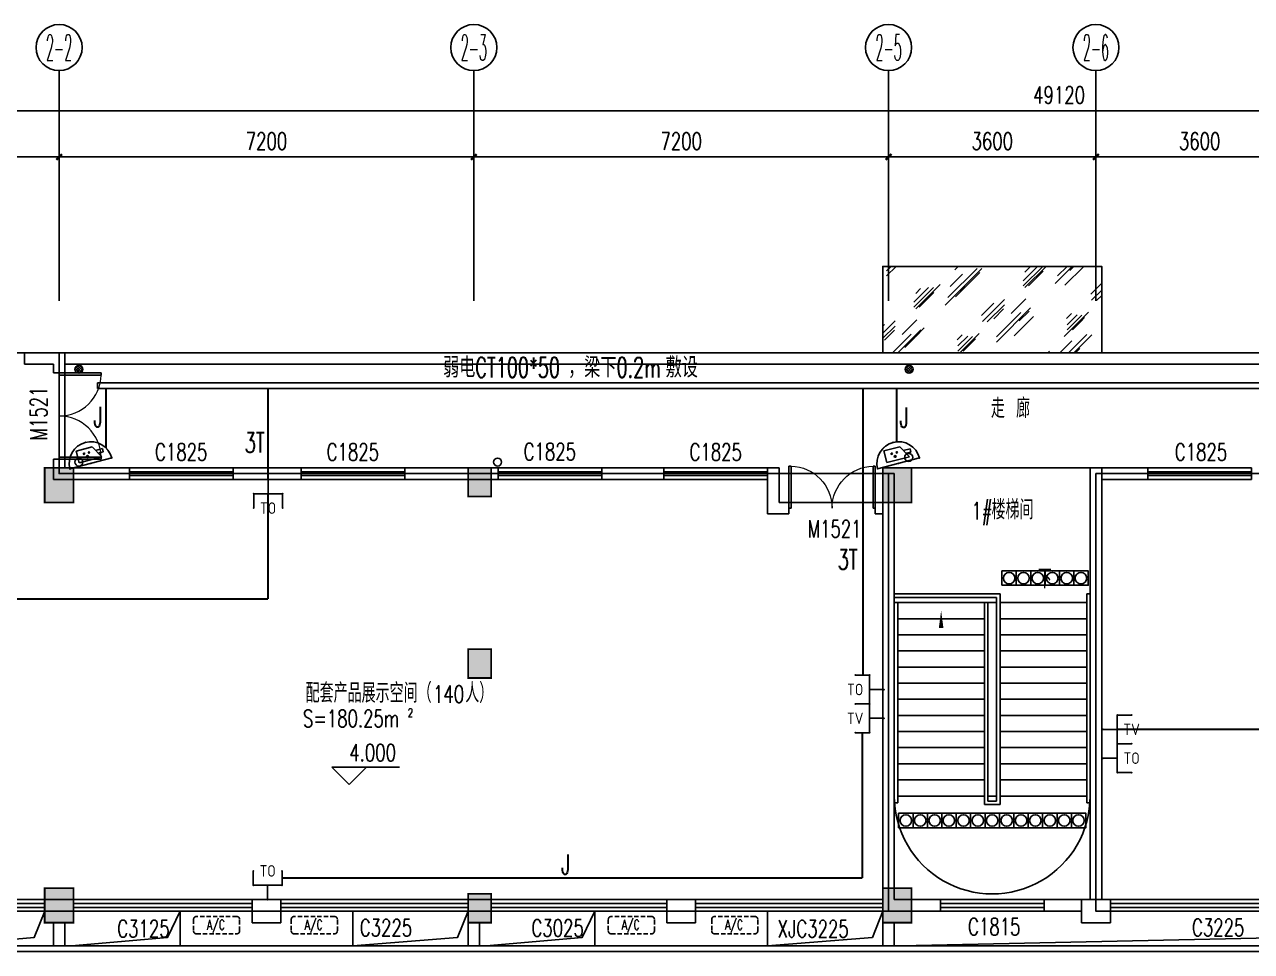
# Model space of a CAD drawing. Extents: x -9422388 to 15610651, y -1992469 to 953794.
# Drawn here: x -2869433 to -2848133, y -363513 to -347413 of the extents above; entities that cross this region are included whole.
import ezdxf
from ezdxf.enums import TextEntityAlignment as Align

# ---------------------------------------------------------------- set-up
doc = ezdxf.new("R2010")
doc.units = 0
doc.header["$LTSCALE"] = 1000
doc.linetypes.add('( Hidden )', pattern=[0.375, 0.25, -0.125])
for name, color, linetype in [('A-FLOR-HVAC', 4, 'Continuous'), ('AXIS_TEXT', 7, 'Continuous'), ('C-KZ', 2, 'Continuous'), ('C-Z-HATCH', 253, 'Continuous'), ('CABLETRAY_PDS', 5, 'Continuous'), ('DIM_SYMB', 3, 'Continuous'), ('EQUIP-安防', 3, 'Continuous'), ('EQUIP-通讯', 3, 'Continuous'), ('TEL_TEXT', 7, 'Continuous'), ('WINDOW_TEXT', 7, 'Continuous'), ('WIRE-通讯', 4, 'Continuous')]:
    doc.layers.add(name, color=color, linetype=linetype)
doc.styles.add('_TCH_AXIS', font='COMPLEX', dxfattribs={"bigfont": 'GBCBIG'})
doc.styles.add('_TCH_DIM', font='SIMPLEX', dxfattribs={"bigfont": 'GBCBIG'})
doc.styles.add('_TCH_DIM_T3', font='SIMPLEX', dxfattribs={"width": 0.705882, "bigfont": 'GBCBIG'})
doc.styles.add('_TCH_WINDOW', font='SIMPLEX', dxfattribs={"height": 3.5, "bigfont": 'GBCBIG'})
doc.styles.add('_TEL_ATTDEF', font='GBENOR', dxfattribs={"width": 0.8, "height": 3, "bigfont": 'GBCBIG'})
doc.styles.add('_TEL_DIM', font='SIMPLEX', dxfattribs={"width": 0.8, "height": 3.5, "bigfont": 'HZTXT'})
doc.styles.add('COMPLEX', font='COMPLEX')
doc.dimstyles.new('_TCH_ARCH&&100', dxfattribs={"dimtxt": 297.5, "dimasz": 100, "dimexe": 250, "dimexo": 300, "dimgap": 126.25, "dimtad": 1, "dimdec": 0, "dimzin": 0, "dimdsep": 46, "dimtxsty": '_TCH_DIM_T3', "dimblk": 'ARCHTICK', "dimcen": 0.09, "dimclrt": 7, "dimazin": 2, "dimtfac": 1, "dimtdec": 0, "dimtix": 1, "dimtmove": 2, "dimatfit": 3, "dimfxl": 0, "dimtolj": 1, "dimtzin": 0, "dimarcsym": 0})

# ---------------------------------------------------------------- blocks, each defined once
blk = doc.blocks.new('KTWJ1')
at = {"layer": 'A-FLOR-HVAC', "color": 0, "linetype": '( Hidden )', "ltscale": 0.3}
blk.add_lwpolyline([(152982, -14209, 0.414214), (153032, -14259), (153732, -14259, 0.414214), (153782, -14209), (153782, -14009, 0.414214), (153732, -13959), (153032, -13959, 0.414214), (152982, -14009)], format="xyb", close=True, dxfattribs=at)
at = {"layer": 'A-FLOR-HVAC', "color": 0, "style": '_TCH_WINDOW', "width": 0.705882}
blk.add_text('A/C', height=170, dxfattribs=at).set_placement((153214, -14188))
blk = doc.blocks.new('宿舍楼柱网2')
at = {"layer": 'C-Z-HATCH'}
h = blk.add_hatch(color=0, dxfattribs=at)
h.dxf.hatch_style = 1
h.paths.add_polyline_path([(104550, 330556), (105050, 330556), (105050, 329956), (104550, 329956)])
h = blk.add_hatch(color=0, dxfattribs=at)
h.dxf.hatch_style = 1
h.paths.add_polyline_path([(111900, 330556), (112300, 330556), (112300, 330056), (111900, 330056)])
h = blk.add_hatch(color=0, dxfattribs=at)
h.dxf.hatch_style = 1
h.paths.add_polyline_path([(119100, 330556), (119600, 330556), (119600, 329956), (119100, 329956)])
h = blk.add_hatch(color=0, dxfattribs=at)
h.dxf.hatch_style = 1
h.paths.add_polyline_path([(111900, 327406), (112300, 327406), (112300, 326906), (111900, 326906)])
h = blk.add_hatch(color=0, dxfattribs=at)
h.dxf.hatch_style = 1
h.paths.add_polyline_path([(104550, 323256), (105050, 323256), (105050, 322656), (104550, 322656)])
h = blk.add_hatch(color=0, dxfattribs=at)
h.dxf.hatch_style = 1
h.paths.add_polyline_path([(111900, 323156), (112300, 323156), (112300, 322656), (111900, 322656)])
h = blk.add_hatch(color=0, dxfattribs=at)
h.dxf.hatch_style = 1
h.paths.add_polyline_path([(119100, 323256), (119600, 323256), (119600, 322656), (119100, 322656)])
at = {"layer": 'C-KZ', "color": 0, "const_width": 30}
for points in [[(104550, 330556), (105050, 330556), (105050, 329956), (104550, 329956)], [(111900, 330556), (112300, 330556), (112300, 330056), (111900, 330056)], [(119100, 330556), (119600, 330556), (119600, 329956), (119100, 329956)], [(111900, 327406), (112300, 327406), (112300, 326906), (111900, 326906)], [(104550, 323256), (105050, 323256), (105050, 322656), (104550, 322656)], [(111900, 323156), (112300, 323156), (112300, 322656), (111900, 322656)], [(119100, 323256), (119600, 323256), (119600, 322656), (119100, 322656)]]:
    blk.add_lwpolyline(points, close=True, dxfattribs=at)
blk = doc.blocks.new('$WINLIB2D$00000001')
at = {"color": 0}
for points in [[(-0.5, 0.5), (-0.5, -0.5)], [(-0.5, 0.5), (0.5, 0.5)], [(0.5, -0.5), (0.5, 0.5)], [(0.5, 0.167), (-0.5, 0.167)], [(0.5, -0.167), (-0.5, -0.167)], [(-0.5, -0.5), (0.5, -0.5)]]:
    blk.add_lwpolyline(points, dxfattribs=at)
blk = doc.blocks.new('$TCHSYS$WIN2D')
at = {"color": 0}
for p, q in [((-0.5, 0.5), (0.5, 0.5)), ((-0.5, 0.5), (-0.5, -0.5)), ((0.5, 0.5), (0.5, -0.5)), ((0.5, 0.1667), (-0.5, 0.1667)), ((0.5, -0.1667), (-0.5, -0.1667)), ((-0.5, -0.5), (0.5, -0.5))]:
    blk.add_line(p, q, dxfattribs=at)
blk = doc.blocks.new('$DorLib2D$00000002')
at = {"color": 0}
for p, q in [((-0.5, 0), (-0.5, 0.4875)), ((-0.475, 0.4875), (-0.5, 0.4875)), ((-0.475, 0), (-0.475, 0.4875)), ((0.475, 0), (0.475, 0.4875)), ((0.475, 0.4875), (0.5, 0.4875)), ((0.5, 0), (0.5, 0.4875)), ((-0.5, 0), (-0.475, 0)), ((0.5, 0), (0.475, 0))]:
    blk.add_line(p, q, dxfattribs=at)
at = {"color": 0, "lineweight": 13}
for centre, start, end in [((-0.4875, 0), 0, 88.53072), ((0.4875, 0), 91.46928, 180)]:
    blk.add_arc(centre, 0.4875, start, end, dxfattribs=at)
blk = doc.blocks.new('_ArchTick')
at = {"color": 0, "linetype": 'ByBlock', "const_width": 0.4}
blk.add_lwpolyline([(-0.5, -0.5), (0.5, 0.5)], dxfattribs=at)
blk = doc.blocks.new('*D2853')
at = {"color": 0, "lineweight": -2, "transparency": 16777216}
for p, q in [((1474530, -187593), (1474530, -184343)), ((1523650, -187593), (1523650, -184343)), ((1474530, -184593), (1523650, -184593))]:
    blk.add_line(p, q, dxfattribs=at)
at = {"layer": 'Defpoints', "color": 0, "transparency": 16777216}
for p in [(1523650, -184593), (1474530, -187893), (1523650, -187893)]:
    blk.add_point(p, dxfattribs=at)
at = {"color": 0, "lineweight": -2, "transparency": 16777216, "xscale": 100, "yscale": 100, "zscale": 100, "rotation": 180}
blk.add_blockref('_ArchTick', (1474530, -184593), dxfattribs=at)
at = {"color": 0, "lineweight": -2, "transparency": 16777216, "xscale": 100, "yscale": 100, "zscale": 100}
blk.add_blockref('_ArchTick', (1523650, -184593), dxfattribs=at)
at = {"color": 7, "transparency": 16777216, "insert": (1499090, -184318), "char_height": 297.5, "attachment_point": 5, "style": '_TCH_DIM_T3'}
blk.add_mtext('\\A1;49120', dxfattribs=at)
blk = doc.blocks.new('*D2854')
at = {"color": 0, "lineweight": -2, "transparency": 16777216}
for p, q in [((1474530, -187593), (1474530, -185143)), ((1481730, -187593), (1481730, -185143)), ((1474530, -185393), (1481730, -185393))]:
    blk.add_line(p, q, dxfattribs=at)
at = {"layer": 'Defpoints', "color": 0, "transparency": 16777216}
for p in [(1481730, -185393), (1474530, -187893), (1481730, -187893)]:
    blk.add_point(p, dxfattribs=at)
at = {"color": 0, "lineweight": -2, "transparency": 16777216, "xscale": 100, "yscale": 100, "zscale": 100, "rotation": 180}
blk.add_blockref('_ArchTick', (1474530, -185393), dxfattribs=at)
at = {"color": 0, "lineweight": -2, "transparency": 16777216, "xscale": 100, "yscale": 100, "zscale": 100}
blk.add_blockref('_ArchTick', (1481730, -185393), dxfattribs=at)
at = {"color": 7, "transparency": 16777216, "insert": (1478130, -185118), "char_height": 297.5, "attachment_point": 5, "style": '_TCH_DIM_T3'}
blk.add_mtext('\\A1;7200', dxfattribs=at)
blk = doc.blocks.new('*D2855')
at = {"color": 0, "lineweight": -2, "transparency": 16777216}
for p, q in [((1481730, -187593), (1481730, -185143)), ((1488930, -187593), (1488930, -185143)), ((1481730, -185393), (1488930, -185393))]:
    blk.add_line(p, q, dxfattribs=at)
at = {"layer": 'Defpoints', "color": 0, "transparency": 16777216}
for p in [(1488930, -185393), (1481730, -187893), (1488930, -187893)]:
    blk.add_point(p, dxfattribs=at)
at = {"color": 0, "lineweight": -2, "transparency": 16777216, "xscale": 100, "yscale": 100, "zscale": 100, "rotation": 180}
blk.add_blockref('_ArchTick', (1481730, -185393), dxfattribs=at)
at = {"color": 0, "lineweight": -2, "transparency": 16777216, "xscale": 100, "yscale": 100, "zscale": 100}
blk.add_blockref('_ArchTick', (1488930, -185393), dxfattribs=at)
at = {"color": 7, "transparency": 16777216, "insert": (1485330, -185118), "char_height": 297.5, "attachment_point": 5, "style": '_TCH_DIM_T3'}
blk.add_mtext('\\A1;7200', dxfattribs=at)
blk = doc.blocks.new('*D2856')
at = {"color": 0, "lineweight": -2, "transparency": 16777216}
for p, q in [((1488930, -187593), (1488930, -185143)), ((1496130, -187593), (1496130, -185143)), ((1488930, -185393), (1496130, -185393))]:
    blk.add_line(p, q, dxfattribs=at)
at = {"layer": 'Defpoints', "color": 0, "transparency": 16777216}
for p in [(1496130, -185393), (1488930, -187893), (1496130, -187893)]:
    blk.add_point(p, dxfattribs=at)
at = {"color": 0, "lineweight": -2, "transparency": 16777216, "xscale": 100, "yscale": 100, "zscale": 100, "rotation": 180}
blk.add_blockref('_ArchTick', (1488930, -185393), dxfattribs=at)
at = {"color": 0, "lineweight": -2, "transparency": 16777216, "xscale": 100, "yscale": 100, "zscale": 100}
blk.add_blockref('_ArchTick', (1496130, -185393), dxfattribs=at)
at = {"color": 7, "transparency": 16777216, "insert": (1492530, -185118), "char_height": 297.5, "attachment_point": 5, "style": '_TCH_DIM_T3'}
blk.add_mtext('\\A1;7200', dxfattribs=at)
blk = doc.blocks.new('*D2857')
at = {"color": 0, "lineweight": -2, "transparency": 16777216}
for p, q in [((1496130, -187593), (1496130, -185143)), ((1499730, -187593), (1499730, -185143)), ((1496130, -185393), (1499730, -185393))]:
    blk.add_line(p, q, dxfattribs=at)
at = {"layer": 'Defpoints', "color": 0, "transparency": 16777216}
for p in [(1499730, -185393), (1496130, -187893), (1499730, -187893)]:
    blk.add_point(p, dxfattribs=at)
at = {"color": 0, "lineweight": -2, "transparency": 16777216, "xscale": 100, "yscale": 100, "zscale": 100, "rotation": 180}
blk.add_blockref('_ArchTick', (1496130, -185393), dxfattribs=at)
at = {"color": 0, "lineweight": -2, "transparency": 16777216, "xscale": 100, "yscale": 100, "zscale": 100}
blk.add_blockref('_ArchTick', (1499730, -185393), dxfattribs=at)
at = {"color": 7, "transparency": 16777216, "insert": (1497930, -185118), "char_height": 297.5, "attachment_point": 5, "style": '_TCH_DIM_T3'}
blk.add_mtext('\\A1;3600', dxfattribs=at)
blk = doc.blocks.new('*D2858')
at = {"color": 0, "lineweight": -2, "transparency": 16777216}
for p, q in [((1499730, -187593), (1499730, -185143)), ((1503330, -187593), (1503330, -185143)), ((1499730, -185393), (1503330, -185393))]:
    blk.add_line(p, q, dxfattribs=at)
at = {"layer": 'Defpoints', "color": 0, "transparency": 16777216}
for p in [(1503330, -185393), (1499730, -187893), (1503330, -187893)]:
    blk.add_point(p, dxfattribs=at)
at = {"color": 0, "lineweight": -2, "transparency": 16777216, "xscale": 100, "yscale": 100, "zscale": 100, "rotation": 180}
blk.add_blockref('_ArchTick', (1499730, -185393), dxfattribs=at)
at = {"color": 0, "lineweight": -2, "transparency": 16777216, "xscale": 100, "yscale": 100, "zscale": 100}
blk.add_blockref('_ArchTick', (1503330, -185393), dxfattribs=at)
at = {"color": 7, "transparency": 16777216, "insert": (1501530, -185118), "char_height": 297.5, "attachment_point": 5, "style": '_TCH_DIM_T3'}
blk.add_mtext('\\A1;3600', dxfattribs=at)
blk = doc.blocks.new('_AXISO')
at = {"color": 0}
blk.add_circle((0, 0), 0.5, dxfattribs=at)
at = {"layer": 'AXIS_TEXT', "color": 0, "style": 'COMPLEX', "width": 1.041667}
blk.add_attdef('A', text='', height=0.56, dxfattribs=at).set_placement((-0.25, -0.28), (0.25, -0.28), align=Align.FIT)
blk = doc.blocks.new('$equip$00002353')
for p, q in [((0.75, 0), (-0.75, 0)), ((-0.517, -0.393), (-0.517, -0.273)), ((-0.517, -0.273), (-0.341, -0.273)), ((-0.517, -0.393), (-0.273, -0.393)), ((-0.427, -0.123), (0.383, -0.123)), ((-0.427, -0.123), (-0.187, -0.543)), ((0.383, -0.123), (0.383, -0.543)), ((0.383, -0.543), (-0.187, -0.543))]:
    blk.add_line(p, q)
at = {"const_width": 0.04}
for points in [[(-0.75, 0), (-0.779, 0)], [(0.75, 0), (0.779, 0)]]:
    blk.add_lwpolyline(points, dxfattribs=at)
blk.add_lwpolyline([(0.75, 0, -1), (-0.75, 0), (0.75, 0), (0.75, 0, -1), (-0.75, 0, -1.517539)], format="xyb", dxfattribs=at)
for centre, radius in [((-0.038, -0.38), 0.024), ((0.052, -0.26), 0.03), ((0.142, -0.38), 0.024)]:
    blk.add_circle(centre, radius)
blk.add_arc((0, 0), 0.75, 180, 0)
for p in [(-0.75, 0), (0, 0), (0.75, 0), (0, -0.75)]:
    blk.add_point(p)
for points in [[(-0.059, -0.368), (-0.017, -0.368), (-0.062, -0.38), (-0.014, -0.38)], [(-0.059, -0.392), (-0.017, -0.392), (-0.062, -0.38), (-0.014, -0.38)], [(-0.05, -0.359), (-0.026, -0.359), (-0.059, -0.368), (-0.017, -0.368)], [(-0.05, -0.401), (-0.026, -0.401), (-0.059, -0.392), (-0.017, -0.392)], [(-0.038, -0.356), (-0.038, -0.356), (-0.05, -0.359), (-0.026, -0.359)], [(-0.038, -0.404), (-0.038, -0.404), (-0.05, -0.401), (-0.026, -0.401)], [(0.026, -0.245), (0.078, -0.245), (0.022, -0.26), (0.082, -0.26)], [(0.026, -0.275), (0.078, -0.275), (0.022, -0.26), (0.082, -0.26)], [(0.037, -0.234), (0.067, -0.234), (0.026, -0.245), (0.078, -0.245)], [(0.037, -0.286), (0.067, -0.286), (0.026, -0.275), (0.078, -0.275)], [(0.052, -0.23), (0.052, -0.23), (0.037, -0.234), (0.067, -0.234)], [(0.052, -0.29), (0.052, -0.29), (0.037, -0.286), (0.067, -0.286)], [(0.121, -0.368), (0.163, -0.368), (0.118, -0.38), (0.166, -0.38)], [(0.121, -0.392), (0.163, -0.392), (0.118, -0.38), (0.166, -0.38)], [(0.13, -0.359), (0.154, -0.359), (0.121, -0.368), (0.163, -0.368)], [(0.13, -0.401), (0.154, -0.401), (0.121, -0.392), (0.163, -0.392)], [(0.142, -0.356), (0.142, -0.356), (0.13, -0.359), (0.154, -0.359)], [(0.142, -0.404), (0.142, -0.404), (0.13, -0.401), (0.154, -0.401)]]:
    blk.add_solid(points)
at = {"color": 7, "style": '_TEL_DIM', "flags": 1}
blk.add_attdef('A', text='', height=0.00002, dxfattribs=at).set_placement((0, 0), align=Align.MIDDLE_CENTER)
blk = doc.blocks.new('$equip$00001847')
for p, q in [((-0.5, 0.499), (-0.5, 0.999)), ((0.5, 0.999), (0.5, 0.499)), ((0.5, 0.499), (-0.5, 0.499)), ((0, 0.5), (0, 0))]:
    blk.add_line(p, q)
for p in [(-0.5, 0.999), (0.5, 0.999), (-0.5, 0.499), (0.5, 0.499), (0, 0)]:
    blk.add_point(p)
at = {"color": 7, "style": '_TEL_DIM'}
blk.add_attdef('$TEXT$', text='', height=0.4, dxfattribs=at).set_placement((0, 0.999), align=Align.MIDDLE_CENTER)
at = {"color": 7, "style": '_TEL_DIM', "flags": 1}
blk.add_attdef('A', text='', height=0.00002, dxfattribs=at).set_placement((0, 0), align=Align.MIDDLE_CENTER)
blk = doc.blocks.new('$equip$00001802')
for p, q in [((-0.5, 0.499), (-0.5, 0.999)), ((0.5, 0.999), (0.5, 0.499)), ((0.5, 0.499), (-0.5, 0.499)), ((0, 0.5), (0, 0))]:
    blk.add_line(p, q)
for p in [(-0.5, 0.999), (0.5, 0.999), (-0.5, 0.499), (0.5, 0.499), (0, 0)]:
    blk.add_point(p)
at = {"color": 7, "style": '_TEL_DIM'}
blk.add_attdef('$TEXT$', text='', height=0.4, dxfattribs=at).set_placement((0, 0.999), align=Align.MIDDLE_CENTER)
at = {"color": 7, "style": '_TEL_DIM', "flags": 1}
blk.add_attdef('A', text='', height=0.00002, dxfattribs=at).set_placement((0, 0), align=Align.MIDDLE_CENTER)
blk = doc.blocks.new('34214')
h = blk.add_hatch()
h.set_pattern_fill('玻璃2', color=8, scale=100)
h.set_pattern_definition([(45, (788980.6, 205342.2), (9e-14, 1527.3506), [600, -360, 600, -360, 240, -523.2816]), (45, (788950.6, 205372.2), (9e-14, 1527.3506), [480, -600, 360, -360, 420, -463.2816]), (45, (788950.6, 205462.2), (9e-14, 1527.3506), [360, -720, 240, -360, 540, -463.2816]), (45, (789040.6, 205372.2), (9e-14, 1527.3506), [360, -720, 300, -1303.2815]), (45, (789130.6, 205462.2), (9e-14, 1527.3506), [180, -900, 120, -1483.2815]), (45, (788980.6, 205612.2), (9e-14, 1527.3506), [120, -900, 120, -480, 300, -763.2816]), (45, (789520.6, 205522.2), (9e-14, 1527.3506), [600, -900, 720, -475.2816]), (45, (789520.6, 205432.2), (9e-14, 1527.3506), [840, -600, 900, -355.2816]), (45, (789670.6, 205552.2), (-2e-13, -1697.0563), [600, -840, 480, -763.2816]), (45, (789580.6, 205732.2), (9e-14, 1527.3506), [300, -1200, 360, -823.2816]), (45, (789760.6, 205642.2), (9e-14, 1527.3506), [240, -1200, 240, -1003.2815])])
h.paths.add_polyline_path([(1496029.8, -188792.6), (1496029.8, -187292.6), (1499829.8, -187292.6), (1499829.8, -188792.6)])
h = blk.add_hatch()
h.set_pattern_fill('ANSI37', color=8, scale=20)
h.set_pattern_definition([(45, (427765.595, 194924.172), (-22.4506403, 22.4506403), []), (135, (427765.595, 194924.172), (-22.4506403, -22.4506403), [])])
edge = h.paths.add_edge_path()
edge.add_arc((1482073.1, -189080.4), 70, 0, 360)
h = blk.add_hatch()
h.set_pattern_fill('ANSI37', color=8, scale=20)
h.set_pattern_definition([(45, (442178.676, 194924.172), (-22.4506403, 22.4506403), []), (135, (442178.676, 194924.172), (-22.4506403, -22.4506403), [])])
edge = h.paths.add_edge_path()
edge.add_arc((1496486.1, -189080.4), 70, 0, 360)
at = {"color": 8}
for p, q in [((1481729.8, -187892.6), (1481729.8, -183892.6)), ((1488929.8, -187892.6), (1488929.8, -183892.6)), ((1496129.8, -187892.6), (1496129.8, -183892.6)), ((1499729.8, -187892.6), (1499729.8, -183892.6)), ((1481829.8, -188792.6), (1481129.8, -188792.6)), ((1481129.8, -188792.6), (1481129.8, -188992.6)), ((1481829.8, -188792.6), (1517829.8, -188792.5)), ((1481829.8, -189142.6), (1481829.8, -188792.6)), ((1481129.8, -188992.6), (1481629.8, -188992.6)), ((1481629.8, -188992.6), (1481629.8, -189142.6)), ((1481629.8, -189142.6), (1481829.8, -189142.6)), ((1481829.8, -188992.6), (1517829.8, -188992.5)), ((1481829.8, -190642.6), (1481829.8, -189142.6)), ((1481829.8, -190642.6), (1481629.8, -190642.6)), ((1481629.8, -190642.6), (1481629.8, -190992.6)), ((1481829.8, -190792.6), (1481829.8, -190642.6)), ((1482949.8, -190792.6), (1481829.8, -190792.6)), ((1482949.8, -190992.6), (1482949.8, -190792.6)), ((1485929.8, -190792.6), (1484749.8, -190792.6)), ((1484749.8, -190792.6), (1484749.8, -190992.6)), ((1485929.8, -190992.6), (1485929.8, -190792.6)), ((1489349.8, -190792.6), (1487729.8, -190792.6)), ((1487729.8, -190792.6), (1487729.8, -190992.6)), ((1489349.8, -190992.6), (1489349.8, -190792.6)), ((1492229.8, -190792.6), (1491149.8, -190792.6)), ((1491149.8, -190792.6), (1491149.8, -190992.6)), ((1492229.8, -190992.6), (1492229.8, -190792.6)), ((1494229.8, -190792.6), (1494029.8, -190792.6)), ((1494029.8, -190792.6), (1494029.8, -190992.6)), ((1494229.8, -191392.6), (1494229.8, -190792.6)), ((1499629.8, -198292.6), (1499629.8, -190792.6)), ((1499629.8, -190792.6), (1499829.8, -190792.6)), ((1500629.8, -190792.6), (1499829.8, -190792.6)), ((1499829.8, -198292.6), (1499829.8, -190792.6)), ((1500629.8, -190992.6), (1500629.8, -190792.6)), ((1481629.8, -190992.6), (1482949.8, -190992.6)), ((1484749.8, -190992.6), (1485929.8, -190992.6)), ((1487729.8, -190992.6), (1489349.8, -190992.6)), ((1491149.8, -190992.6), (1492229.8, -190992.6)), ((1494029.8, -191592.6), (1494029.8, -190992.6)), ((1496029.8, -191492.6), (1496029.8, -190892.6)), ((1496029.8, -190892.6), (1496229.8, -190892.6)), ((1496229.8, -191492.6), (1496229.8, -190892.6)), ((1499829.8, -190992.6), (1500629.8, -190992.6)), ((1494399.8, -191392.6), (1494229.8, -191392.6)), ((1494399.8, -191592.6), (1494399.8, -191392.6)), ((1495899.8, -191392.6), (1494399.8, -191392.6)), ((1496029.8, -191392.6), (1495899.8, -191392.6)), ((1495899.8, -191392.6), (1495899.8, -191592.6)), ((1494029.8, -191592.6), (1494399.8, -191592.6)), ((1495899.8, -191592.6), (1496029.8, -191592.6)), ((1496029.8, -198492.6), (1496029.8, -191492.6)), ((1496229.8, -198292.6), (1496229.8, -191492.6)), ((1498064.8, -192982.6), (1496229.8, -192982.6)), ((1496229.8, -193042.6), (1496229.8, -192982.6)), ((1498004.8, -193042.6), (1496229.8, -193042.6)), ((1496229.8, -193132.6), (1496229.8, -196492.6)), ((1496289.8, -193132.6), (1496229.8, -193132.6)), ((1496229.8, -193132.6), (1496229.8, -196612.6)), ((1496289.8, -193132.6), (1496229.8, -193132.6)), ((1497794.8, -193132.6), (1496289.8, -193132.6)), ((1496289.8, -193132.6), (1496289.8, -196612.6)), ((1497854.8, -193132.6), (1497794.8, -193132.6)), ((1497794.8, -193132.6), (1497794.8, -196642.6)), ((1497854.8, -193132.6), (1497794.8, -193132.6)), ((1497854.8, -193132.6), (1497854.8, -196492.6)), ((1497854.8, -193132.6), (1497854.8, -196582.6)), ((1497854.8, -193132.6), (1498004.8, -193132.6)), ((1498004.8, -196582.6), (1498004.8, -193042.6)), ((1498004.8, -196492.6), (1498004.8, -193132.6)), ((1498064.8, -196642.6), (1498064.8, -192982.6)), ((1498064.8, -193132.6), (1499569.8, -193132.6)), ((1499569.8, -196612.6), (1499569.8, -192982.6)), ((1499569.8, -192982.6), (1499629.8, -192982.6)), ((1499629.8, -196612.6), (1499629.8, -192982.6)), ((1499629.8, -196492.6), (1499629.8, -193132.6)), ((1497794.8, -193412.6), (1496289.8, -193412.6)), ((1498064.8, -193412.6), (1499569.8, -193412.6)), ((1497794.8, -193692.6), (1496289.8, -193692.6)), ((1498064.8, -193692.6), (1499569.8, -193692.6)), ((1497794.8, -193972.6), (1496289.8, -193972.6)), ((1498064.8, -193972.6), (1499569.8, -193972.6)), ((1497794.8, -194252.6), (1496289.8, -194252.6)), ((1498064.8, -194252.6), (1499569.8, -194252.6)), ((1497794.8, -194532.6), (1496289.8, -194532.6)), ((1498064.8, -194532.6), (1499569.8, -194532.6)), ((1497794.8, -194812.6), (1496289.8, -194812.6)), ((1498064.8, -194812.6), (1499569.8, -194812.6)), ((1497794.8, -195092.6), (1496289.8, -195092.6)), ((1498064.8, -195092.6), (1499569.8, -195092.6)), ((1497794.8, -195372.6), (1496289.8, -195372.6)), ((1498064.8, -195372.6), (1499569.8, -195372.6)), ((1497794.8, -195652.6), (1496289.8, -195652.6)), ((1498064.8, -195652.6), (1499569.8, -195652.6)), ((1497794.8, -195932.6), (1496289.8, -195932.6)), ((1498064.8, -195932.6), (1499569.8, -195932.6)), ((1486767.3, -196292.6), (1486467.3, -195992.6)), ((1486467.3, -195992.6), (1487638.1, -195992.6)), ((1486767.3, -196292.6), (1487067.3, -195992.6)), ((1497794.8, -196212.6), (1496289.8, -196212.6)), ((1498064.8, -196212.6), (1499569.8, -196212.6)), ((1496229.8, -196492.6), (1496229.8, -196612.6)), ((1497794.8, -196492.6), (1496289.8, -196492.6)), ((1497794.8, -196492.6), (1496289.8, -196492.6)), ((1498004.8, -196492.6), (1497854.8, -196492.6)), ((1497854.8, -196582.6), (1498004.8, -196582.6)), ((1498064.8, -196492.6), (1499569.8, -196492.6)), ((1499569.8, -196492.6), (1498064.8, -196492.6)), ((1499629.8, -196612.6), (1499629.8, -196492.6)), ((1496289.8, -196612.6), (1496229.8, -196612.6)), ((1496229.8, -196612.6), (1496229.8, -198292.6)), ((1497794.8, -196642.6), (1498064.8, -196642.6)), ((1499569.8, -196612.6), (1499629.8, -196612.6)), ((1499629.8, -198292.6), (1499629.8, -196612.6)), ((1481979.8, -198292.6), (1481479.8, -198292.6)), ((1481479.8, -198292.6), (1481479.8, -198492.6)), ((1481979.8, -198492.6), (1481979.8, -198292.6)), ((1485579.8, -198292.6), (1485079.8, -198292.6)), ((1485079.8, -198292.6), (1485079.8, -198692.6)), ((1485579.8, -198692.6), (1485579.8, -198292.6)), ((1489229.8, -198292.6), (1488829.8, -198292.6)), ((1488829.8, -198292.6), (1488829.8, -198492.6)), ((1489229.8, -198492.6), (1489229.8, -198292.6)), ((1492779.8, -198292.6), (1492279.8, -198292.6)), ((1492279.8, -198292.6), (1492279.8, -198692.6)), ((1492779.8, -198692.6), (1492779.8, -198292.6)), ((1496029.8, -198492.6), (1496029.8, -198292.6)), ((1497029.8, -198292.6), (1496229.8, -198292.6)), ((1496229.8, -198292.6), (1499629.8, -198292.6)), ((1497029.8, -198492.6), (1497029.8, -198292.6)), ((1499479.8, -198292.6), (1498829.8, -198292.6)), ((1498829.8, -198292.6), (1498829.8, -198492.6)), ((1499629.8, -198292.6), (1499479.8, -198292.6)), ((1499979.8, -198292.6), (1499829.8, -198292.6)), ((1499979.8, -198692.6), (1499979.8, -198292.6)), ((1481479.8, -198492.6), (1481979.8, -198492.6)), ((1488829.8, -198492.6), (1489229.8, -198492.6)), ((1496029.8, -198492.6), (1497029.8, -198492.6)), ((1498829.8, -198492.6), (1499479.8, -198492.6)), ((1499479.8, -198492.6), (1499479.8, -198692.6)), ((1485079.8, -198692.6), (1485579.8, -198692.6)), ((1492279.8, -198692.6), (1492779.8, -198692.6)), ((1499479.8, -198692.6), (1499979.8, -198692.6))]:
    blk.add_line(p, q, dxfattribs=at)
for points in [[(1496029.8, -188792.6), (1496029.8, -187292.6), (1499829.8, -187292.6), (1499829.8, -188792.6)], [(1496129.8, -198492.6), (1496129.8, -190892.6), (1481729.8, -190892.6), (1481729.8, -188792.6), (1474429.8, -188792.6), (1474429.8, -198492.6)], [(1499729.8, -190892.6), (1512029.8, -190892.6), (1512029.8, -198492.6), (1499729.8, -198492.6)], [(1498097.3, -192832.6), (1498097.3, -192582.6), (1499597.3, -192582.6), (1499597.3, -192832.6)], [(1496304.8, -197042.6), (1496304.8, -196792.6), (1499554.8, -196792.6), (1499554.8, -197042.6)], [(1499479.8, -198692.6), (1499979.8, -198692.6), (1499979.8, -198292.6), (1499479.8, -198292.6)], [(1481629.8, -199092.6), (1481829.8, -199092.6), (1481829.8, -198692.6), (1481629.8, -198692.6)], [(1488829.8, -199092.6), (1489029.8, -199092.6), (1489029.8, -198692.6), (1488829.8, -198692.6)], [(1496029.8, -199092.6), (1496229.8, -199092.6), (1496229.8, -198692.6), (1496029.8, -198692.6)]]:
    blk.add_lwpolyline(points, close=True, dxfattribs=at)
for points in [[(1517829.8, -199192.6), (1475329.8, -199192.6, -0.4142134), (1473729.8, -197592.6), (1473729.8, -189492.6, -0.4142137), (1474429.8, -188792.6), (1474429.8, -188792.6)], [(1517829.8, -199092.6), (1475329.8, -199092.6, -0.4142134), (1473829.8, -197592.6), (1473829.8, -189492.6, -0.4142137), (1474429.8, -188892.6), (1474429.8, -188892.6)]]:
    blk.add_lwpolyline(points, format="xyb", dxfattribs=at)
for points in [[(1499629.8, -190792.6), (1496529.8, -190792.6)], [(1498347.3, -192832.6), (1498347.3, -192582.6)], [(1498597.3, -192832.6), (1498597.3, -192582.6)], [(1498847.3, -192832.6), (1498847.3, -192582.6)], [(1499097.3, -192832.6), (1499097.3, -192582.6)], [(1499347.3, -192832.6), (1499347.3, -192582.6)], [(1496304.8, -197042.6), (1496304.8, -196792.6)], [(1496554.8, -197042.6), (1496554.8, -196792.6)], [(1496804.8, -197042.6), (1496804.8, -196792.6)], [(1497054.8, -197042.6), (1497054.8, -196792.6)], [(1497304.8, -197042.6), (1497304.8, -196792.6)], [(1497554.8, -197042.6), (1497554.8, -196792.6)], [(1497804.8, -197042.6), (1497804.8, -196792.6)], [(1498054.8, -197042.6), (1498054.8, -196792.6)], [(1498304.8, -197042.6), (1498304.8, -196792.6)], [(1498554.8, -197042.6), (1498554.8, -196792.6)], [(1498804.8, -197042.6), (1498804.8, -196792.6)], [(1499054.8, -197042.6), (1499054.8, -196792.6)], [(1499304.8, -197042.6), (1499304.8, -196792.6)], [(1481479.8, -198492.6), (1481298.6, -198947.3), (1479629.8, -199092.6)], [(1483829.8, -198492.6), (1483612.3, -198947.3), (1481943.5, -199092.6)], [(1485079.8, -198492.6), (1483829.8, -198492.6), (1483829.8, -199092.6), (1486829.8, -199092.6), (1486829.8, -198492.6), (1485579.8, -198492.6)], [(1488829.8, -198492.6), (1488648.6, -198947.3), (1486829.8, -199092.6)], [(1491029.8, -198492.6), (1490812.3, -198947.3), (1489143.5, -199092.6)], [(1492279.8, -198492.6), (1491029.8, -198492.6), (1491029.8, -199092.6), (1494029.8, -199092.6), (1494029.8, -198492.6), (1492779.8, -198492.6)], [(1496029.8, -198492.6), (1495848.6, -198947.3), (1494029.8, -199092.6)], [(1503229.8, -198492.6), (1503048.6, -198947.3), (1496343.5, -199092.6)]]:
    blk.add_lwpolyline(points, dxfattribs=at)
for centre, radius in [((1482073.1, -189080.4), 70), ((1496486.1, -189080.4), 70), ((1482073.1, -190692), 70), ((1489342.1, -190692), 70), ((1496479.3, -190611.1), 70), ((1498222.3, -192707.6), 100), ((1498472.3, -192707.6), 100), ((1498719.8, -192707.6), 100), ((1498972.3, -192707.6), 100), ((1499222.3, -192707.6), 100), ((1499469.8, -192707.6), 100), ((1496429.8, -196917.6), 100), ((1496679.8, -196917.6), 100), ((1496929.8, -196917.6), 100), ((1497177.3, -196917.6), 100), ((1497429.8, -196917.6), 100), ((1497429.8, -196917.6), 100), ((1497679.8, -196917.6), 100), ((1497927.3, -196917.6), 100), ((1498179.8, -196917.6), 100), ((1498179.8, -196917.6), 100), ((1498429.8, -196917.6), 100), ((1498677.3, -196917.6), 100), ((1498929.8, -196917.6), 100), ((1499179.8, -196917.6), 100), ((1499427.3, -196917.6), 100)]:
    blk.add_circle(centre, radius, dxfattribs=at)
blk.add_arc((1497929.8, -196492.6), 1700, 179.99984, 0, dxfattribs=at)
at = {"layer": 'DIM_SYMB', "color": 8}
blk.add_lwpolyline([(1498817.3, -192992.6, 0, 0, 0), (1498817.3, -197392.6, 0, 0, 0), (1497042.3, -197392.6, 0, 0, 0), (1497042.3, -193272.6, 0, 80, 0), (1497042.3, -193572.6, 0, 0, 0)], format="xyseb", dxfattribs=at)
at = {"color": 8}
ref = blk.add_blockref('_AXISO', (1481729.8, -183492.6), dxfattribs=dict(at, xscale=800, yscale=800, zscale=800))
ref.add_attrib('A', '2-2', dxfattribs={"layer": 'AXIS_TEXT', "color": 8, "height": 452.55, "style": '_TCH_AXIS', "width": 0.35}).set_placement((1481503.5, -183718.8), (1481956.1, -183718.8), align=Align.FIT)
ref = blk.add_blockref('_AXISO', (1488929.8, -183492.6), dxfattribs=dict(at, xscale=800, yscale=800, zscale=800))
ref.add_attrib('A', '2-3', dxfattribs={"layer": 'AXIS_TEXT', "color": 8, "height": 452.55, "style": '_TCH_AXIS', "width": 0.35}).set_placement((1488703.5, -183718.8), (1489156.1, -183718.8), align=Align.FIT)
ref = blk.add_blockref('_AXISO', (1496129.8, -183492.6), dxfattribs=dict(at, xscale=800, yscale=800, zscale=800))
ref.add_attrib('A', '2-5', dxfattribs={"layer": 'AXIS_TEXT', "color": 8, "height": 452.55, "style": '_TCH_AXIS', "width": 0.35}).set_placement((1495903.5, -183718.8), (1496356.1, -183718.8), align=Align.FIT)
ref = blk.add_blockref('_AXISO', (1499729.8, -183492.6), dxfattribs=dict(at, xscale=800, yscale=800, zscale=800))
ref.add_attrib('A', '2-6', dxfattribs={"layer": 'AXIS_TEXT', "color": 8, "height": 452.55, "style": '_TCH_AXIS', "width": 0.35}).set_placement((1499503.5, -183718.8), (1499956.1, -183718.8), align=Align.FIT)
ref = blk.add_blockref('$DorLib2D$00000002', (1481729.8, -189892.6), dxfattribs=dict(at, xscale=-1500, yscale=-1500, zscale=200, rotation=89.99999999999332))
ref.add_attrib('A', 'M1521', (1481523.6, -190317.6), dxfattribs={"layer": 'WINDOW_TEXT', "color": 8, "height": 297.5, "rotation": 90, "style": '_TCH_WINDOW', "width": 0.705882})
ref = blk.add_blockref('$TCHSYS$WIN2D', (1483849.8, -190892.6), dxfattribs=dict(at, xscale=1800, yscale=-200, zscale=200, rotation=180))
ref.add_attrib('A', 'C1825', (1483394.8, -190664.7), dxfattribs={"layer": 'WINDOW_TEXT', "color": 8, "height": 297.5, "style": '_TCH_WINDOW', "width": 0.705882})
ref = blk.add_blockref('$TCHSYS$WIN2D', (1486829.8, -190892.6), dxfattribs=dict(at, xscale=1800, yscale=-200, zscale=200, rotation=180))
ref.add_attrib('A', 'C1825', (1486374.8, -190664.7), dxfattribs={"layer": 'WINDOW_TEXT', "color": 8, "height": 297.5, "style": '_TCH_WINDOW', "width": 0.705882})
ref = blk.add_blockref('$TCHSYS$WIN2D', (1490249.8, -190892.6), dxfattribs=dict(at, xscale=1800, yscale=-200, zscale=200, rotation=180))
ref.add_attrib('A', 'C1825', (1489794.8, -190659), dxfattribs={"layer": 'WINDOW_TEXT', "color": 8, "height": 297.5, "style": '_TCH_WINDOW', "width": 0.705882})
ref = blk.add_blockref('$TCHSYS$WIN2D', (1493129.8, -190892.6), dxfattribs=dict(at, xscale=1800, yscale=-200, zscale=200, rotation=180))
ref.add_attrib('A', 'C1825', (1492674.8, -190666.8), dxfattribs={"layer": 'WINDOW_TEXT', "color": 8, "height": 297.5, "style": '_TCH_WINDOW', "width": 0.705882})
ref = blk.add_blockref('$TCHSYS$WIN2D', (1501529.8, -190892.6), dxfattribs=dict(at, xscale=-1800, yscale=200, zscale=200, rotation=359.9999999999954))
ref.add_attrib('A', 'C1825', (1501099.5, -190666.4), dxfattribs={"layer": 'WINDOW_TEXT', "color": 8, "height": 297.5, "style": '_TCH_WINDOW', "width": 0.705882})
for name, p in [('宿舍楼柱网2', (1376929.4, -521348.5)), ('KTWJ1', (1331082.3, -184626.5)), ('KTWJ1', (1332778.6, -184626.5)), ('KTWJ1', (1338282.3, -184626.5)), ('KTWJ1', (1340076.8, -184626.5))]:
    blk.add_blockref(name, p, dxfattribs=at)
ref = blk.add_blockref('$DorLib2D$00000002', (1495149.8, -191492.6), dxfattribs=dict(at, xscale=1500, yscale=-1500, zscale=200, rotation=180))
ref.add_attrib('A', 'M1521', (1494724.8, -192001.2), dxfattribs={"layer": 'WINDOW_TEXT', "color": 8, "height": 297.5, "style": '_TCH_WINDOW', "width": 0.705882})
ref = blk.add_blockref('$TCHSYS$WIN2D', (1479929.8, -198392.6), dxfattribs=dict(at, xscale=-3100, yscale=200, zscale=200, rotation=359.9999999999977))
ref.add_attrib('A', 'C3125', (1479971.5, -198928.1), dxfattribs={"layer": 'WINDOW_TEXT', "color": 8, "height": 297.5, "style": '_TCH_WINDOW', "width": 0.705882})
ref = blk.add_blockref('$TCHSYS$WIN2D', (1483529.8, -198392.6), dxfattribs=dict(at, xscale=-3100, yscale=200, zscale=200, rotation=359.9999999999977))
ref.add_attrib('A', 'C3125', (1482740.1, -198945.5), dxfattribs={"layer": 'WINDOW_TEXT', "color": 8, "height": 297.5, "style": '_TCH_WINDOW', "width": 0.705882})
ref = blk.add_blockref('$TCHSYS$WIN2D', (1487204.8, -198392.6), dxfattribs=dict(at, xscale=3250, yscale=-200, zscale=200, rotation=359.9999999999977))
ref.add_attrib('A', 'C3225', (1486949.9, -198929.4), dxfattribs={"layer": 'WINDOW_TEXT', "color": 8, "height": 297.5, "style": '_TCH_WINDOW', "width": 0.705882})
ref = blk.add_blockref('$TCHSYS$WIN2D', (1490754.8, -198392.6), dxfattribs=dict(at, xscale=-3050.051462580916, yscale=-200, zscale=200, rotation=359.9999999999977))
ref.add_attrib('A', 'C3025', (1489930.4, -198933.5), dxfattribs={"layer": 'WINDOW_TEXT', "color": 8, "height": 297.5, "style": '_TCH_WINDOW', "width": 0.705882})
ref = blk.add_blockref('$TCHSYS$WIN2D', (1494404.8, -198392.6), dxfattribs=dict(at, xscale=-3250, yscale=200, zscale=200, rotation=359.9999999999972))
ref.add_attrib('A', 'XJC3225', (1494205.6, -198947.2), dxfattribs={"layer": 'WINDOW_TEXT', "color": 8, "height": 297.5, "style": '_TCH_WINDOW', "width": 0.705882})
ref = blk.add_blockref('$WINLIB2D$00000001', (1497929.8, -198392.6), dxfattribs=dict(at, xscale=-1800, yscale=200, zscale=200, rotation=359.9999999999926))
ref.add_attrib('A', 'C1815', (1497509.8, -198910.2), dxfattribs={"layer": 'WINDOW_TEXT', "color": 8, "height": 297.5, "style": '_TCH_WINDOW', "width": 0.705882})
ref = blk.add_blockref('$TCHSYS$WIN2D', (1501604.8, -198392.6), dxfattribs=dict(at, xscale=-3250, yscale=200, zscale=200, rotation=359.9999999999926))
ref.add_attrib('A', 'C3225', (1501397.6, -198925.9), dxfattribs={"layer": 'WINDOW_TEXT', "color": 8, "height": 297.5, "style": '_TCH_WINDOW', "width": 0.705882})
at = {"color": 8, "style": '_TCH_DIM'}
for s, height, p in [('走', 337.6, (1497907.2, -189926.4)), ('廊', 337.6, (1498343, -189926.4)), ('楼梯间', 337.59, (1497916.2, -191688.6)), ('配套产品展示空间（', 337.59, (1486009.5, -194871.5)), ('人）', 337.59, (1488781.2, -194871.5))]:
    blk.add_text(s, height=height, dxfattribs=at).set_placement(p)
at = {"color": 8, "style": '_TCH_DIM', "width": 0.705882}
for s, height, p in [('1#', 297.5, (1497566.2, -191688.6)), ('140', 297.5, (1488221.2, -194871.5)), ('S=180.25m', 297.5, (1485963.7, -195294.7)), ('2', 148.8, (1487783.7, -195119.7)), ('4.000', 297.5, (1486768.1, -195887.6))]:
    blk.add_text(s, height=height, dxfattribs=at).set_placement(p)
at = {"layer": 'DIM_SYMB', "color": 7, "style": '_TCH_DIM'}
blk.add_text('下', height=337.6, dxfattribs=at).set_placement((1498722.4, -192887.6))
at = {"color": 8}
for p1, p2, distance, picture, middle in [((1474529.8, -187892.6), (1523649.8, -187892.6), 3300, '*D2853', (1499089.8, -184317.6)), ((1474529.8, -187892.6), (1481729.8, -187892.6), 2500, '*D2854', (1478129.8, -185117.6)), ((1481729.8, -187892.6), (1488929.8, -187892.6), 2500, '*D2855', (1485329.8, -185117.6)), ((1488929.8, -187892.6), (1496129.8, -187892.6), 2500, '*D2856', (1492529.8, -185117.6)), ((1496129.8, -187892.6), (1499729.8, -187892.6), 2500, '*D2857', (1497929.8, -185117.6)), ((1499729.8, -187892.6), (1503329.8, -187892.6), 2500, '*D2858', (1501529.8, -185117.6))]:
    dim = blk.add_aligned_dim(p1=p1, p2=p2, distance=distance, dimstyle='_TCH_ARCH&&100', dxfattribs=at)
    dim.commit()
    dim.dimension.update_dxf_attribs({"geometry": picture, "text_midpoint": middle})

msp = doc.modelspace()

# ---------------------------------------------------------------- linework, layer by layer
at = {"layer": 'CABLETRAY_PDS'}
for p, q in [((-2868166.30858, -353734.7173), (-2868166.30858, -353634.7173)), ((-2868166.30858, -353634.7173), (-2826326.68287, -353634.7173)), ((-2826326.68287, -353734.7173), (-2868166.30858, -353734.7173))]:
    msp.add_line(p, q, dxfattribs=at)
at = {"layer": 'WIRE-通讯', "linetype": 'Continuous', "const_width": 35}
for points in [[(-2868016.59992, -354769.47448), (-2868016.59992, -353734.7173)], [(-2865204.45159, -355312.65654), (-2865204.45159, -353734.7173)], [(-2854875.44529, -358712.65654), (-2854875.44529, -353734.7173)], [(-2854290.31844, -354660.57512), (-2854290.31844, -353734.7173)], [(-2865204.45159, -357391.62721), (-2865204.45159, -355562.40679)], [(-2875663.07146, -357391.62721), (-2865204.45159, -357391.62721)], [(-2854887.32221, -362238.15604), (-2854887.32221, -359712.65654)], [(-2850463.32121, -359655.48628), (-2842387.82171, -359655.48628)], [(-2864962.82171, -362238.15604), (-2854887.32221, -362238.15604)]]:
    msp.add_lwpolyline(points, dxfattribs=at)

# ---------------------------------------------------------------- block references
msp.add_blockref('34214', (-4350562.63649, -164320.0857))
at = {"layer": 'EQUIP-安防'}
for p, xscale, yscale, zscale, rotation in [((-2868281.90298, -355034.50143), 499.9999999999997, 499.9999999999997, 499.9999999999997, 194.7831911062423), ((-2854260.40314, -355034.37998), 500.0000000000001, 500.0000000000001, 500.0000000000001, 194.4526249033028)]:
    msp.add_blockref('$equip$00002353', p, dxfattribs=dict(at, xscale=xscale, yscale=yscale, zscale=zscale, rotation=rotation))
at = {"layer": 'EQUIP-通讯'}
ref = msp.add_blockref('$equip$00001847', (-2865204.45159, -355312.65654), dxfattribs=dict(at, xscale=500, yscale=500, zscale=500, rotation=180))
ref.add_attrib('$TEXT$', 'TO', dxfattribs={"layer": '0', "color": 7, "height": 200, "style": '_TEL_ATTDEF'}).set_placement((-2865204.45159, -355812.15704), align=Align.MIDDLE_CENTER)
ref = msp.add_blockref('$equip$00001847', (-2854512.82171, -358962.65654), dxfattribs=dict(at, xscale=500, yscale=500, zscale=500, rotation=90))
ref.add_attrib('$TEXT$', 'TO', dxfattribs={"layer": '0', "color": 7, "height": 200, "style": '_TEL_ATTDEF'}).set_placement((-2855012.32221, -358962.65654), align=Align.MIDDLE_CENTER)
ref = msp.add_blockref('$equip$00001802', (-2854512.82171, -359462.65654), dxfattribs=dict(at, xscale=500, yscale=500, zscale=500, rotation=90))
ref.add_attrib('$TEXT$', 'TV', dxfattribs={"layer": '0', "color": 7, "height": 200, "style": '_TEL_ATTDEF'}).set_placement((-2855012.32221, -359462.65654), align=Align.MIDDLE_CENTER)
ref = msp.add_blockref('$equip$00001802', (-2850712.82171, -359655.48628), dxfattribs=dict(at, xscale=500, yscale=500, zscale=500, rotation=270))
ref.add_attrib('$TEXT$', 'TV', dxfattribs={"layer": '0', "color": 7, "height": 200, "style": '_TEL_ATTDEF'}).set_placement((-2850213.32121, -359655.48628), align=Align.MIDDLE_CENTER)
ref = msp.add_blockref('$equip$00001847', (-2850712.82171, -360155.48628), dxfattribs=dict(at, xscale=500, yscale=500, zscale=500, rotation=270))
ref.add_attrib('$TEXT$', 'TO', dxfattribs={"layer": '0', "color": 7, "height": 200, "style": '_TEL_ATTDEF'}).set_placement((-2850213.32121, -360155.48628), align=Align.MIDDLE_CENTER)
ref = msp.add_blockref('$equip$00001847', (-2865212.82171, -362612.65654), dxfattribs=dict(at, xscale=500, yscale=500, zscale=500))
ref.add_attrib('$TEXT$', 'TO', dxfattribs={"layer": '0', "color": 7, "height": 200, "style": '_TEL_ATTDEF'}).set_placement((-2865212.82171, -362113.15604), align=Align.MIDDLE_CENTER)

# ---------------------------------------------------------------- texts
at = {"layer": 'TEL_TEXT', "style": '_TEL_DIM'}
for s, width, p in [('弱电', 0.8, (-2862166.91222, -353543.77051)), ('CT100*50', 0.64, (-2861606.91222, -353543.77051)), ('，梁下', 0.8, (-2859996.24556, -353543.77051)), ('0.2m', 0.64, (-2859156.24556, -353543.77051)), ('敷设', 0.8, (-2858302.91222, -353543.77051)), ('J', 0.64, (-2868234.55326, -354404.4908)), ('J', 0.64, (-2854239.72203, -354414.72378)), ('3T', 0.64, (-2865609.70868, -354848.49608)), ('3T', 0.64, (-2855315.78287, -356879.51577)), ('J', 0.64, (-2860115.29761, -362177.07712))]:
    msp.add_text(s, height=350, dxfattribs=dict(at, width=width)).set_placement(p)

doc.saveas('drawing.dxf')
